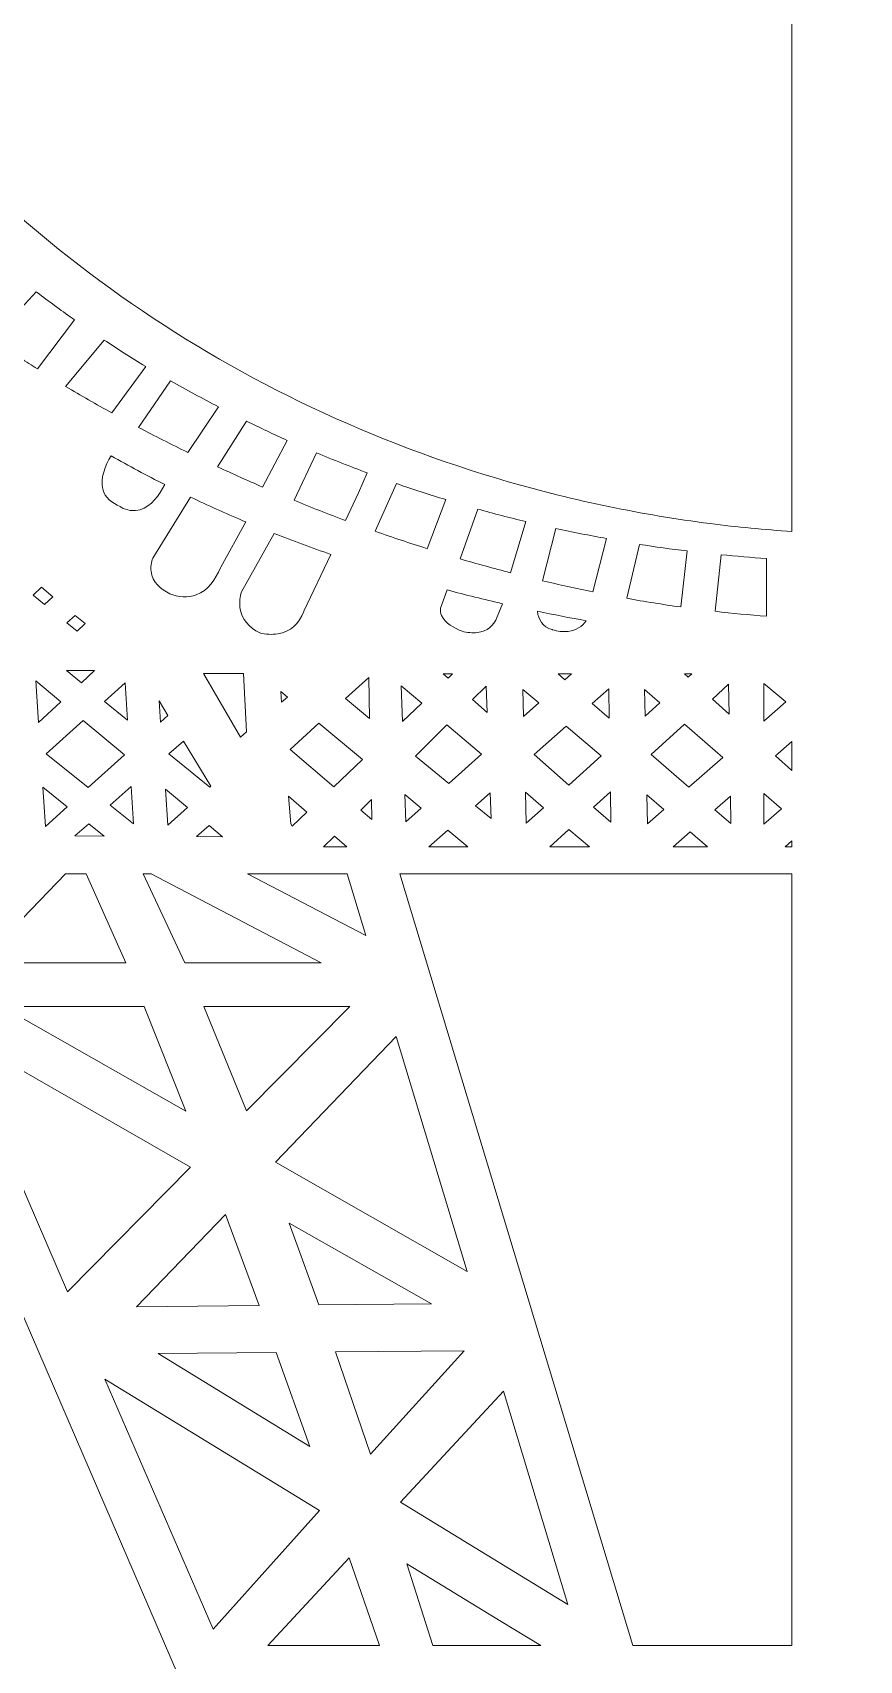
# Model space of a CAD drawing. Header units: millimetres. Extents: x -970 to 970, y -600 to 600.
# Drawn here: x 486.2 to 592.9, y 137.6 to 347.5 of the extents above; entities that cross this region are included whole.
import ezdxf

# ---------------------------------------------------------------- set-up
doc = ezdxf.new("R2010")
doc.units = ezdxf.units.MM
doc.header["$MEASUREMENT"] = 0
doc.layers.add('Camada 1', color=7, linetype='Continuous')

msp = doc.modelspace()

# ---------------------------------------------------------------- linework, layer by layer
at = {"layer": 'Camada 1', "color": 230, "lineweight": 20}
for points, knots in [([(530.7073, 71.037), (530.7073, 71.037), (520.2792, 100.3923), (520.2792, 100.3923), (520.2792, 100.3923), (520.2792, 100.3923), (460.3573, 239.013), (460.3573, 239.013), (460.3573, 239.013), (460.3573, 239.013), (456.8532, 239.013), (456.8532, 239.013), (456.8532, 239.013), (456.8532, 239.013), (367.2833, 376.2495), (367.2833, 376.2495), (367.2833, 376.2495), (367.2833, 376.2495), (367.2833, 393.9852), (367.2833, 393.9852), (367.2833, 393.9852), (367.2833, 393.9852), (370.4614, 393.9852), (370.4614, 393.9852), (370.4614, 393.9852), (370.4614, 393.9852), (370.4614, 402.267), (370.4614, 402.267), (370.4614, 402.267), (370.4614, 402.267), (367.2833, 402.267), (367.2833, 402.267), (367.2833, 402.267), (367.2833, 402.267), (367.2833, 409.1261), (367.2833, 409.1261), (367.2833, 409.1261), (367.2833, 409.1261), (387.4614, 409.1261), (387.4614, 409.1261), (387.4614, 409.1261), (387.4614, 409.1261), (387.4614, 405.9511), (387.4614, 405.9511), (387.4614, 405.9511), (387.4614, 405.9511), (427.4614, 405.9511), (427.4614, 405.9511), (427.4614, 405.9511), (427.4614, 405.9511), (427.4614, 409.1261), (427.4614, 409.1261), (427.4614, 409.1261), (427.4614, 409.1261), (759.6014, 409.1261), (759.6014, 409.1261), (759.6014, 409.1261), (759.6014, 409.1261), (759.6014, 405.9511), (759.6014, 405.9511), (759.6014, 405.9511), (759.6014, 405.9511), (799.6014, 405.9511), (799.6014, 405.9511), (799.6014, 405.9511), (799.6014, 405.9511), (799.6014, 409.1261), (799.6014, 409.1261), (799.6014, 409.1261), (799.6014, 409.1261), (819.7764, 409.1261), (819.7764, 409.1261), (819.7764, 409.1261), (819.7764, 409.1261), (819.7764, 402.267), (819.7764, 402.267), (819.7764, 402.267), (819.7764, 402.267), (816.6014, 402.267), (816.6014, 402.267), (816.6014, 402.267), (816.6014, 402.267), (816.6014, 393.9852), (816.6014, 393.9852), (816.6014, 393.9852), (816.6014, 393.9852), (819.7764, 393.9852), (819.7764, 393.9852), (819.7764, 393.9852), (819.7764, 393.9852), (819.7764, 376.2495), (819.7764, 376.2495), (819.7764, 376.2495), (819.7764, 376.2495), (730.2065, 239.013), (730.2065, 239.013), (730.2065, 239.013), (730.2065, 239.013), (726.7024, 239.013), (726.7024, 239.013), (726.7024, 239.013), (726.7024, 239.013), (666.7805, 100.3923), (666.7805, 100.3923), (666.7805, 100.3923), (666.7805, 100.3923), (656.5977, 71.037), (656.5977, 71.037), (656.5977, 71.037), (656.5977, 36.1583), (628.0182, 7.8836), (593.6525, 7.8836), (593.6525, 7.8836), (559.2868, 7.8836), (532.1681, 34.5194), (530.5719, 67.9769), (530.5719, 67.9769), (530.5235, 68.9909), (530.7073, 70.0111), (530.7073, 71.037)], [0, 0, 0, 0, 0.03225806, 0.03225806, 0.03225806, 0.03225806, 0.06451613, 0.06451613, 0.06451613, 0.06451613, 0.09677419, 0.09677419, 0.09677419, 0.09677419, 0.12903226, 0.12903226, 0.12903226, 0.12903226, 0.16129032, 0.16129032, 0.16129032, 0.16129032, 0.19354839, 0.19354839, 0.19354839, 0.19354839, 0.22580645, 0.22580645, 0.22580645, 0.22580645, 0.25806452, 0.25806452, 0.25806452, 0.25806452, 0.29032258, 0.29032258, 0.29032258, 0.29032258, 0.32258065, 0.32258065, 0.32258065, 0.32258065, 0.35483871, 0.35483871, 0.35483871, 0.35483871, 0.38709677, 0.38709677, 0.38709677, 0.38709677, 0.41935484, 0.41935484, 0.41935484, 0.41935484, 0.4516129, 0.4516129, 0.4516129, 0.4516129, 0.48387097, 0.48387097, 0.48387097, 0.48387097, 0.51612903, 0.51612903, 0.51612903, 0.51612903, 0.5483871, 0.5483871, 0.5483871, 0.5483871, 0.58064516, 0.58064516, 0.58064516, 0.58064516, 0.61290323, 0.61290323, 0.61290323, 0.61290323, 0.64516129, 0.64516129, 0.64516129, 0.64516129, 0.67741935, 0.67741935, 0.67741935, 0.67741935, 0.70967742, 0.70967742, 0.70967742, 0.70967742, 0.74193548, 0.74193548, 0.74193548, 0.74193548, 0.77419355, 0.77419355, 0.77419355, 0.77419355, 0.80645161, 0.80645161, 0.80645161, 0.80645161, 0.83870968, 0.83870968, 0.83870968, 0.83870968, 0.87096774, 0.87096774, 0.87096774, 0.87096774, 0.90322581, 0.90322581, 0.90322581, 0.90322581, 0.93548387, 0.93548387, 0.93548387, 0.93548387, 1, 1, 1, 1]), ([(460.1873, 349.9635), (482.2374, 320.5644), (512.5161, 299.6994), (547.5824, 289.5688), (547.5824, 289.5688), (556.0965, 287.1091), (564.8223, 285.2925), (573.6086, 284.169), (573.6086, 284.169), (577.0958, 283.7232), (580.6276, 283.3761), (584.1597, 283.1675), (584.1597, 283.1675), (584.1597, 283.1675), (584.1597, 376.2494), (584.1597, 376.2494), (584.1597, 376.2494), (584.1597, 376.2494), (443.5138, 376.2495), (443.5138, 376.2495), (443.5138, 376.2495), (443.5138, 376.2495), (444.8182, 374.1628), (444.8182, 374.1628), (444.8182, 374.1628), (444.8182, 374.1628), (455.3322, 356.0514), (455.3322, 356.0514), (455.3322, 356.0514), (455.3322, 356.0514), (460.1873, 349.9635), (460.1873, 349.9635)], [0, 0, 0, 0, 0.11111111, 0.11111111, 0.11111111, 0.11111111, 0.22222222, 0.22222222, 0.22222222, 0.22222222, 0.33333333, 0.33333333, 0.33333333, 0.33333333, 0.44444444, 0.44444444, 0.44444444, 0.44444444, 0.55555556, 0.55555556, 0.55555556, 0.55555556, 0.66666667, 0.66666667, 0.66666667, 0.66666667, 0.77777778, 0.77777778, 0.77777778, 0.77777778, 1, 1, 1, 1]), ([(486.8501, 304.0989), (486.8501, 304.0989), (491.6344, 310.4319), (491.6344, 310.4319), (491.6344, 310.4319), (490.1049, 311.5092), (488.5966, 312.6161), (487.1009, 313.7413), (487.1009, 313.7413), (487.1009, 313.7413), (486.7067, 314.0318), (486.7067, 314.0318), (486.7067, 314.0318), (486.7067, 314.0318), (482.4147, 309.3905), (482.4147, 309.3905), (482.4147, 309.3905), (482.4147, 309.3905), (484.6622, 305.5224), (484.6622, 305.5224), (484.6622, 305.5224), (485.3822, 305.0363), (486.1155, 304.5643), (486.8501, 304.0989)], [0, 0, 0, 0, 0.14285714, 0.14285714, 0.14285714, 0.14285714, 0.28571429, 0.28571429, 0.28571429, 0.28571429, 0.42857143, 0.42857143, 0.42857143, 0.42857143, 0.57142857, 0.57142857, 0.57142857, 0.57142857, 0.71428571, 0.71428571, 0.71428571, 0.71428571, 1, 1, 1, 1]), ([(496.4391, 298.4385), (496.4391, 298.4385), (500.8155, 304.4379), (500.8155, 304.4379), (500.8155, 304.4379), (499.886, 304.9988), (498.9606, 305.5673), (498.0427, 306.1475), (498.0427, 306.1475), (497.1719, 306.6978), (496.31, 307.2625), (495.4507, 307.8311), (495.4507, 307.8311), (495.4507, 307.8311), (490.4936, 301.8579), (490.4936, 301.8579), (490.4936, 301.8579), (492.4546, 300.6821), (494.4389, 299.5446), (496.4391, 298.4385)], [0, 0, 0, 0, 0.16666667, 0.16666667, 0.16666667, 0.16666667, 0.33333333, 0.33333333, 0.33333333, 0.33333333, 0.5, 0.5, 0.5, 0.5, 0.66666667, 0.66666667, 0.66666667, 0.66666667, 1, 1, 1, 1]), ([(499.8874, 296.5749), (501.9902, 295.4621), (504.1103, 294.383), (506.2453, 293.3352), (506.2453, 293.3352), (506.2453, 293.3352), (510.2014, 299.2179), (510.2014, 299.2179), (510.2014, 299.2179), (508.1198, 300.2938), (506.0529, 301.4033), (504.0185, 302.5674), (504.0185, 302.5674), (504.0185, 302.5674), (499.8874, 296.5749), (499.8874, 296.5749)], [0, 0, 0, 0, 0.2, 0.2, 0.2, 0.2, 0.4, 0.4, 0.4, 0.4, 0.6, 0.6, 0.6, 0.6, 1, 1, 1, 1]), ([(510.0997, 291.4846), (512.0167, 290.5898), (513.9446, 289.7213), (515.8742, 288.8834), (515.8742, 288.8834), (515.8742, 288.8834), (519.0735, 294.8946), (519.0735, 294.8946), (519.0735, 294.8946), (517.3121, 295.6872), (515.5685, 296.5175), (513.8335, 297.3672), (513.8335, 297.3672), (513.8335, 297.3672), (510.0997, 291.4846), (510.0997, 291.4846)], [0, 0, 0, 0, 0.2, 0.2, 0.2, 0.2, 0.4, 0.4, 0.4, 0.4, 0.6, 0.6, 0.6, 0.6, 1, 1, 1, 1]), ([(500.0876, 285.9498), (501.5282, 286.3647), (502.5782, 287.8323), (503.2831, 289.1967), (503.2831, 289.1967), (500.946, 290.3733), (498.6367, 291.6072), (496.3631, 292.9043), (496.3631, 292.9043), (495.5954, 291.6955), (494.9367, 289.9191), (495.2722, 288.6065), (495.2722, 288.6065), (495.5591, 287.4842), (496.5022, 286.8065), (497.5042, 286.3592), (497.5042, 286.3592), (497.5564, 286.3358), (497.6009, 286.3109), (497.6452, 286.2799), (497.6452, 286.2799), (498.3175, 285.8448), (499.3317, 285.7321), (500.0876, 285.9498)], [0, 0, 0, 0, 0.14285714, 0.14285714, 0.14285714, 0.14285714, 0.28571429, 0.28571429, 0.28571429, 0.28571429, 0.42857143, 0.42857143, 0.42857143, 0.42857143, 0.57142857, 0.57142857, 0.57142857, 0.57142857, 0.71428571, 0.71428571, 0.71428571, 0.71428571, 1, 1, 1, 1]), ([(519.9475, 287.1731), (522.1509, 286.2659), (524.3689, 285.3946), (526.6007, 284.5601), (526.6007, 284.5601), (526.6007, 284.5601), (528.2733, 288.1327), (528.2733, 288.1327), (528.2733, 288.1327), (528.2733, 288.1327), (529.4035, 290.7015), (529.4035, 290.7015), (529.4035, 290.7015), (527.2068, 291.5195), (525.0211, 292.3714), (522.8583, 293.2772), (522.8583, 293.2772), (522.8583, 293.2772), (519.9475, 287.1731), (519.9475, 287.1731)], [0, 0, 0, 0, 0.16666667, 0.16666667, 0.16666667, 0.16666667, 0.33333333, 0.33333333, 0.33333333, 0.33333333, 0.5, 0.5, 0.5, 0.5, 0.66666667, 0.66666667, 0.66666667, 0.66666667, 1, 1, 1, 1]), ([(507.3433, 274.9722), (508.8784, 275.5452), (509.8395, 277.0162), (510.4552, 278.4737), (510.4552, 278.4737), (510.4552, 278.4737), (510.4958, 278.5573), (510.4958, 278.5573), (510.4958, 278.5573), (510.4958, 278.5573), (513.7227, 284.3918), (513.7227, 284.3918), (513.7227, 284.3918), (513.7227, 284.3918), (513.364, 284.5415), (513.364, 284.5415), (513.364, 284.5415), (511.0869, 285.5049), (508.8315, 286.5184), (506.5988, 287.5824), (506.5988, 287.5824), (506.5988, 287.5824), (501.7279, 279.7095), (501.7279, 279.7095), (501.7279, 279.7095), (501.5153, 279.2276), (501.4409, 278.5217), (501.502, 278.0149), (501.502, 278.0149), (501.6714, 276.6064), (502.7558, 275.704), (503.9505, 275.1212), (503.9505, 275.1212), (504.9307, 274.6548), (506.3352, 274.5959), (507.3433, 274.9722)], [0, 0, 0, 0, 0.1, 0.1, 0.1, 0.1, 0.2, 0.2, 0.2, 0.2, 0.3, 0.3, 0.3, 0.3, 0.4, 0.4, 0.4, 0.4, 0.5, 0.5, 0.5, 0.5, 0.6, 0.6, 0.6, 0.6, 0.7, 0.7, 0.7, 0.7, 0.8, 0.8, 0.8, 0.8, 1, 1, 1, 1]), ([(537.1315, 280.9321), (537.1315, 280.9321), (539.52, 287.2622), (539.52, 287.2622), (539.52, 287.2622), (537.3925, 287.9136), (535.2738, 288.5958), (533.1712, 289.324), (533.1712, 289.324), (533.1712, 289.324), (530.4359, 283.175), (530.4359, 283.175), (530.4359, 283.175), (532.6564, 282.3932), (534.8886, 281.6454), (537.1315, 280.9321)], [0, 0, 0, 0, 0.2, 0.2, 0.2, 0.2, 0.4, 0.4, 0.4, 0.4, 0.6, 0.6, 0.6, 0.6, 1, 1, 1, 1]), ([(541.3796, 279.6249), (543.5328, 278.9932), (545.6965, 278.3975), (547.8685, 277.8351), (547.8685, 277.8351), (547.8685, 277.8351), (549.8323, 284.4309), (549.8323, 284.4309), (549.8323, 284.4309), (547.7628, 284.9286), (545.7002, 285.4571), (543.6498, 286.0303), (543.6498, 286.0303), (543.6498, 286.0303), (541.3796, 279.6249), (541.3796, 279.6249)], [0, 0, 0, 0, 0.2, 0.2, 0.2, 0.2, 0.4, 0.4, 0.4, 0.4, 0.6, 0.6, 0.6, 0.6, 1, 1, 1, 1]), ([(558.4946, 275.3728), (558.4946, 275.3728), (560.2645, 282.2364), (560.2645, 282.2364), (560.2645, 282.2364), (558.0733, 282.635), (555.8897, 283.0755), (553.7139, 283.5528), (553.7139, 283.5528), (553.7139, 283.5528), (551.9842, 276.8054), (551.9842, 276.8054), (551.9842, 276.8054), (554.1459, 276.2905), (556.3171, 275.8155), (558.4946, 275.3728)], [0, 0, 0, 0, 0.2, 0.2, 0.2, 0.2, 0.4, 0.4, 0.4, 0.4, 0.6, 0.6, 0.6, 0.6, 1, 1, 1, 1]), ([(512.9738, 273.373), (513.16, 271.8107), (514.1889, 270.7714), (515.5268, 270.0809), (515.5268, 270.0809), (516.2606, 269.8843), (517.112, 269.8369), (517.8528, 269.9548), (517.8528, 269.9548), (519.5257, 270.2205), (520.5899, 271.276), (521.2068, 272.8393), (521.2068, 272.8393), (521.2068, 272.8393), (521.2314, 272.8958), (521.2314, 272.8958), (521.2314, 272.8958), (521.2314, 272.8958), (524.7119, 280.1842), (524.7119, 280.1842), (524.7119, 280.1842), (522.2577, 281.0393), (519.8157, 281.9353), (517.3974, 282.8888), (517.3974, 282.8888), (517.3974, 282.8888), (513.1824, 275.3551), (513.1824, 275.3551), (513.1824, 275.3551), (512.9677, 274.7709), (512.9022, 273.9733), (512.9738, 273.373)], [0, 0, 0, 0, 0.11111111, 0.11111111, 0.11111111, 0.11111111, 0.22222222, 0.22222222, 0.22222222, 0.22222222, 0.33333333, 0.33333333, 0.33333333, 0.33333333, 0.44444444, 0.44444444, 0.44444444, 0.44444444, 0.55555556, 0.55555556, 0.55555556, 0.55555556, 0.66666667, 0.66666667, 0.66666667, 0.66666667, 0.77777778, 0.77777778, 0.77777778, 0.77777778, 1, 1, 1, 1]), ([(569.8208, 273.4209), (569.8208, 273.4209), (570.6463, 280.6364), (570.6463, 280.6364), (570.6463, 280.6364), (568.5967, 280.8884), (566.5507, 281.1721), (564.5099, 281.4897), (564.5099, 281.4897), (564.5099, 281.4897), (562.877, 274.5349), (562.877, 274.5349), (562.877, 274.5349), (565.1846, 274.121), (567.4996, 273.7487), (569.8208, 273.4209)], [0, 0, 0, 0, 0.2, 0.2, 0.2, 0.2, 0.4, 0.4, 0.4, 0.4, 0.6, 0.6, 0.6, 0.6, 1, 1, 1, 1]), ([(580.9091, 272.2191), (580.9091, 272.2191), (580.9091, 279.6631), (580.9091, 279.6631), (580.9091, 279.6631), (578.9557, 279.8023), (577.0043, 279.9662), (575.0558, 280.1614), (575.0558, 280.1614), (575.0558, 280.1614), (574.2702, 272.86), (574.2702, 272.86), (574.2702, 272.86), (576.4788, 272.6036), (578.6924, 272.3903), (580.9091, 272.2191)], [0, 0, 0, 0, 0.2, 0.2, 0.2, 0.2, 0.4, 0.4, 0.4, 0.4, 0.6, 0.6, 0.6, 0.6, 1, 1, 1, 1]), ([(487.7608, 273.75), (487.7608, 273.75), (488.8424, 274.7366), (488.8424, 274.7366), (488.8424, 274.7366), (488.8424, 274.7366), (487.37, 275.9611), (487.37, 275.9611), (487.37, 275.9611), (487.37, 275.9611), (486.2958, 274.9507), (486.2958, 274.9507), (486.2958, 274.9507), (486.2958, 274.9507), (487.7608, 273.75), (487.7608, 273.75)], [0, 0, 0, 0, 0.2, 0.2, 0.2, 0.2, 0.4, 0.4, 0.4, 0.4, 0.6, 0.6, 0.6, 0.6, 1, 1, 1, 1]), ([(538.9692, 272.3282), (539.4083, 271.3407), (540.6805, 270.6691), (541.6252, 270.2885), (541.6252, 270.2885), (542.2179, 270.1129), (542.9976, 270.0568), (543.5988, 270.1273), (543.5988, 270.1273), (544.8573, 270.2753), (545.7007, 270.9361), (546.1582, 272.1378), (546.1582, 272.1378), (546.1582, 272.1378), (546.8595, 273.8397), (546.8595, 273.8397), (546.8595, 273.8397), (544.4686, 274.3886), (542.0887, 274.9821), (539.7175, 275.6106), (539.7175, 275.6106), (539.7175, 275.6106), (538.8565, 273.263), (538.8565, 273.263), (538.8565, 273.263), (538.7699, 272.9834), (538.8563, 272.5821), (538.9692, 272.3282)], [0, 0, 0, 0, 0.125, 0.125, 0.125, 0.125, 0.25, 0.25, 0.25, 0.25, 0.375, 0.375, 0.375, 0.375, 0.5, 0.5, 0.5, 0.5, 0.625, 0.625, 0.625, 0.625, 0.75, 0.75, 0.75, 0.75, 1, 1, 1, 1]), ([(555.3066, 270.27), (556.341, 270.3894), (557.098, 270.8896), (557.6459, 271.6514), (557.6459, 271.6514), (555.5376, 272.0262), (553.4343, 272.4291), (551.3374, 272.8641), (551.3374, 272.8641), (551.4812, 271.7825), (552.0381, 270.8426), (553.2238, 270.5154), (553.2238, 270.5154), (553.2238, 270.5154), (553.2867, 270.4953), (553.2867, 270.4953), (553.2867, 270.4953), (553.8898, 270.2781), (554.6766, 270.1973), (555.3066, 270.27)], [0, 0, 0, 0, 0.16666667, 0.16666667, 0.16666667, 0.16666667, 0.33333333, 0.33333333, 0.33333333, 0.33333333, 0.5, 0.5, 0.5, 0.5, 0.66666667, 0.66666667, 0.66666667, 0.66666667, 1, 1, 1, 1]), ([(491.9682, 270.2915), (491.9682, 270.2915), (493.0218, 271.2708), (493.0218, 271.2708), (493.0218, 271.2708), (493.0218, 271.2708), (491.7415, 272.3326), (491.7415, 272.3326), (491.7415, 272.3326), (491.7415, 272.3326), (490.6497, 271.3752), (490.6497, 271.3752), (490.6497, 271.3752), (490.6497, 271.3752), (491.9682, 270.2915), (491.9682, 270.2915)], [0, 0, 0, 0, 0.2, 0.2, 0.2, 0.2, 0.4, 0.4, 0.4, 0.4, 0.6, 0.6, 0.6, 0.6, 1, 1, 1, 1]), ([(492.5206, 263.6525), (492.5206, 263.6525), (494.2115, 265.2249), (494.2115, 265.2249), (494.2115, 265.2249), (494.2115, 265.2249), (490.5828, 265.2272), (490.5828, 265.2272), (490.5828, 265.2272), (490.5828, 265.2272), (492.5206, 263.6525), (492.5206, 263.6525)], [0, 0, 0, 0, 0.25, 0.25, 0.25, 0.25, 0.5, 0.5, 0.5, 0.5, 1, 1, 1, 1]), ([(513.8189, 257.3121), (513.8189, 257.3121), (513.4181, 264.8487), (513.4181, 264.8487), (513.4181, 264.8487), (513.4181, 264.8487), (508.2676, 264.852), (508.2676, 264.852), (508.2676, 264.852), (508.2676, 264.852), (513.0302, 256.6473), (513.0302, 256.6473), (513.0302, 256.6473), (513.0302, 256.6473), (513.8189, 257.3121), (513.8189, 257.3121)], [0, 0, 0, 0, 0.2, 0.2, 0.2, 0.2, 0.4, 0.4, 0.4, 0.4, 0.6, 0.6, 0.6, 0.6, 1, 1, 1, 1]), ([(539.8202, 264.2606), (539.8202, 264.2606), (540.4071, 264.8172), (540.4071, 264.8172), (540.4071, 264.8172), (540.4071, 264.8172), (539.1896, 264.8193), (539.1896, 264.8193), (539.1896, 264.8193), (539.1896, 264.8193), (539.8202, 264.2606), (539.8202, 264.2606)], [0, 0, 0, 0, 0.25, 0.25, 0.25, 0.25, 0.5, 0.5, 0.5, 0.5, 1, 1, 1, 1]), ([(554.8776, 264.0438), (554.8776, 264.0438), (555.7241, 264.7999), (555.7241, 264.7999), (555.7241, 264.7999), (555.7241, 264.7999), (554.002, 264.8013), (554.002, 264.8013), (554.002, 264.8013), (554.002, 264.8013), (554.8776, 264.0438), (554.8776, 264.0438)], [0, 0, 0, 0, 0.25, 0.25, 0.25, 0.25, 0.5, 0.5, 0.5, 0.5, 1, 1, 1, 1]), ([(570.783, 264.3591), (570.783, 264.3591), (571.2558, 264.7853), (571.2558, 264.7853), (571.2558, 264.7853), (571.2558, 264.7853), (570.3075, 264.786), (570.3075, 264.786), (570.3075, 264.786), (570.3075, 264.786), (570.783, 264.3591), (570.783, 264.3591)], [0, 0, 0, 0, 0.25, 0.25, 0.25, 0.25, 0.5, 0.5, 0.5, 0.5, 1, 1, 1, 1]), ([(486.9856, 258.5111), (486.9856, 258.5111), (489.8672, 261.1874), (489.8672, 261.1874), (489.8672, 261.1874), (489.8672, 261.1874), (486.6267, 263.8849), (486.6267, 263.8849), (486.6267, 263.8849), (486.6267, 263.8849), (486.9856, 258.5111), (486.9856, 258.5111)], [0, 0, 0, 0, 0.25, 0.25, 0.25, 0.25, 0.5, 0.5, 0.5, 0.5, 1, 1, 1, 1]), ([(498.4624, 258.8255), (498.4624, 258.8255), (498.182, 263.6477), (498.182, 263.6477), (498.182, 263.6477), (498.182, 263.6477), (495.4967, 261.2365), (495.4967, 261.2365), (495.4967, 261.2365), (495.4967, 261.2365), (498.4624, 258.8255), (498.4624, 258.8255)], [0, 0, 0, 0, 0.25, 0.25, 0.25, 0.25, 0.5, 0.5, 0.5, 0.5, 1, 1, 1, 1]), ([(518.3516, 261.1395), (518.3516, 261.1395), (519.1269, 261.7936), (519.1269, 261.7936), (519.1269, 261.7936), (519.1269, 261.7936), (518.249, 262.5216), (518.249, 262.5216), (518.249, 262.5216), (518.249, 262.5216), (518.3516, 261.1395), (518.3516, 261.1395)], [0, 0, 0, 0, 0.25, 0.25, 0.25, 0.25, 0.5, 0.5, 0.5, 0.5, 1, 1, 1, 1]), ([(529.7023, 259.0577), (529.7023, 259.0577), (529.5803, 264.3503), (529.5803, 264.3503), (529.5803, 264.3503), (529.5803, 264.3503), (526.6004, 261.6088), (526.6004, 261.6088), (526.6004, 261.6088), (526.6004, 261.6088), (529.7023, 259.0577), (529.7023, 259.0577)], [0, 0, 0, 0, 0.25, 0.25, 0.25, 0.25, 0.5, 0.5, 0.5, 0.5, 1, 1, 1, 1]), ([(533.9382, 258.6725), (533.9382, 258.6725), (536.4144, 261.0241), (536.4144, 261.0241), (536.4144, 261.0241), (536.4144, 261.0241), (533.7825, 263.277), (533.7825, 263.277), (533.7825, 263.277), (533.7825, 263.277), (533.9382, 258.6725), (533.9382, 258.6725)], [0, 0, 0, 0, 0.25, 0.25, 0.25, 0.25, 0.5, 0.5, 0.5, 0.5, 1, 1, 1, 1]), ([(544.8463, 259.8084), (544.8463, 259.8084), (544.7127, 263.2036), (544.7127, 263.2036), (544.7127, 263.2036), (544.7127, 263.2036), (542.9636, 261.4744), (542.9636, 261.4744), (542.9636, 261.4744), (542.9636, 261.4744), (544.8463, 259.8084), (544.8463, 259.8084)], [0, 0, 0, 0, 0.25, 0.25, 0.25, 0.25, 0.5, 0.5, 0.5, 0.5, 1, 1, 1, 1]), ([(549.5654, 259.2956), (549.5654, 259.2956), (551.5309, 261.0511), (551.5309, 261.0511), (551.5309, 261.0511), (551.5309, 261.0511), (549.4769, 262.8047), (549.4769, 262.8047), (549.4769, 262.8047), (549.4769, 262.8047), (549.5654, 259.2956), (549.5654, 259.2956)], [0, 0, 0, 0, 0.25, 0.25, 0.25, 0.25, 0.5, 0.5, 0.5, 0.5, 1, 1, 1, 1]), ([(560.6108, 259.0782), (560.6108, 259.0782), (560.5531, 262.8767), (560.5531, 262.8767), (560.5531, 262.8767), (560.5531, 262.8767), (558.4025, 260.988), (558.4025, 260.988), (558.4025, 260.988), (558.4025, 260.988), (560.6108, 259.0782), (560.6108, 259.0782)], [0, 0, 0, 0, 0.25, 0.25, 0.25, 0.25, 0.5, 0.5, 0.5, 0.5, 1, 1, 1, 1]), ([(565.2392, 259.3576), (565.2392, 259.3576), (567.1469, 261.0787), (567.1469, 261.0787), (567.1469, 261.0787), (567.1469, 261.0787), (565.1659, 262.802), (565.1659, 262.802), (565.1659, 262.802), (565.1659, 262.802), (565.2392, 259.3576), (565.2392, 259.3576)], [0, 0, 0, 0, 0.25, 0.25, 0.25, 0.25, 0.5, 0.5, 0.5, 0.5, 1, 1, 1, 1]), ([(576.0662, 259.6127), (576.0662, 259.6127), (576.0071, 263.4523), (576.0071, 263.4523), (576.0071, 263.4523), (576.0071, 263.4523), (573.9104, 261.5498), (573.9104, 261.5498), (573.9104, 261.5498), (573.9104, 261.5498), (576.0662, 259.6127), (576.0662, 259.6127)], [0, 0, 0, 0, 0.25, 0.25, 0.25, 0.25, 0.5, 0.5, 0.5, 0.5, 1, 1, 1, 1]), ([(580.5671, 258.6952), (580.5671, 258.6952), (583.3945, 261.1855), (583.3945, 261.1855), (583.3945, 261.1855), (583.3945, 261.1855), (580.5671, 263.5484), (580.5671, 263.5484), (580.5671, 263.5484), (580.5671, 263.5484), (580.5671, 258.6952), (580.5671, 258.6952)], [0, 0, 0, 0, 0.25, 0.25, 0.25, 0.25, 0.5, 0.5, 0.5, 0.5, 1, 1, 1, 1]), ([(502.7411, 258.5581), (502.7411, 258.5581), (503.691, 259.4149), (503.691, 259.4149), (503.691, 259.4149), (503.691, 259.4149), (502.5445, 261.3107), (502.5445, 261.3107), (502.5445, 261.3107), (502.5445, 261.3107), (502.7411, 258.5581), (502.7411, 258.5581)], [0, 0, 0, 0, 0.25, 0.25, 0.25, 0.25, 0.5, 0.5, 0.5, 0.5, 1, 1, 1, 1]), ([(493.406, 250.1352), (493.406, 250.1352), (498.075, 254.3496), (498.075, 254.3496), (498.075, 254.3496), (498.075, 254.3496), (492.759, 258.7772), (492.759, 258.7772), (492.759, 258.7772), (492.759, 258.7772), (487.9716, 254.4783), (487.9716, 254.4783), (487.9716, 254.4783), (487.9716, 254.4783), (493.406, 250.1352), (493.406, 250.1352)], [0, 0, 0, 0, 0.2, 0.2, 0.2, 0.2, 0.4, 0.4, 0.4, 0.4, 0.6, 0.6, 0.6, 0.6, 1, 1, 1, 1]), ([(519.4586, 255.0322), (519.4586, 255.0322), (525.0631, 250.2421), (525.0631, 250.2421), (525.0631, 250.2421), (525.0631, 250.2421), (528.7854, 253.778), (528.7854, 253.778), (528.7854, 253.778), (528.7854, 253.778), (523.1636, 258.4434), (523.1636, 258.4434), (523.1636, 258.4434), (523.1636, 258.4434), (519.4586, 255.0322), (519.4586, 255.0322)], [0, 0, 0, 0, 0.2, 0.2, 0.2, 0.2, 0.4, 0.4, 0.4, 0.4, 0.6, 0.6, 0.6, 0.6, 1, 1, 1, 1]), ([(539.9031, 250.6632), (539.9031, 250.6632), (544.1146, 254.4295), (544.1146, 254.4295), (544.1146, 254.4295), (544.1146, 254.4295), (539.6789, 258.227), (539.6789, 258.227), (539.6789, 258.227), (539.6789, 258.227), (535.6031, 254.2007), (535.6031, 254.2007), (535.6031, 254.2007), (535.6031, 254.2007), (539.9031, 250.6632), (539.9031, 250.6632)], [0, 0, 0, 0, 0.2, 0.2, 0.2, 0.2, 0.4, 0.4, 0.4, 0.4, 0.6, 0.6, 0.6, 0.6, 1, 1, 1, 1]), ([(566.0233, 254.3922), (566.0233, 254.3922), (570.8913, 250.1787), (570.8913, 250.1787), (570.8913, 250.1787), (570.8913, 250.1787), (575.2551, 254.0195), (575.2551, 254.0195), (575.2551, 254.0195), (575.2551, 254.0195), (570.334, 258.3046), (570.334, 258.3046), (570.334, 258.3046), (570.334, 258.3046), (566.0233, 254.3922), (566.0233, 254.3922)], [0, 0, 0, 0, 0.2, 0.2, 0.2, 0.2, 0.4, 0.4, 0.4, 0.4, 0.6, 0.6, 0.6, 0.6, 1, 1, 1, 1]), ([(509.0747, 250.2039), (509.0747, 250.2039), (509.1989, 250.3161), (509.1989, 250.3161), (509.1989, 250.3161), (509.1989, 250.3161), (505.6738, 256.1412), (505.6738, 256.1412), (505.6738, 256.1412), (505.6738, 256.1412), (503.7901, 254.4976), (503.7901, 254.4976), (503.7901, 254.4976), (503.7901, 254.4976), (509.0747, 250.2039), (509.0747, 250.2039)], [0, 0, 0, 0, 0.2, 0.2, 0.2, 0.2, 0.4, 0.4, 0.4, 0.4, 0.6, 0.6, 0.6, 0.6, 1, 1, 1, 1]), ([(555.3868, 250.4737), (555.3868, 250.4737), (559.5455, 254.2248), (559.5455, 254.2248), (559.5455, 254.2248), (559.5455, 254.2248), (555.0533, 258.0527), (555.0533, 258.0527), (555.0533, 258.0527), (555.0533, 258.0527), (550.921, 254.4262), (550.921, 254.4262), (550.921, 254.4262), (550.921, 254.4262), (555.3868, 250.4737), (555.3868, 250.4737)], [0, 0, 0, 0, 0.2, 0.2, 0.2, 0.2, 0.4, 0.4, 0.4, 0.4, 0.6, 0.6, 0.6, 0.6, 1, 1, 1, 1]), ([(584.1597, 252.3376), (584.1597, 252.3376), (584.1597, 256.0928), (584.1597, 256.0928), (584.1597, 256.0928), (584.1597, 256.0928), (582.0581, 254.2248), (582.0581, 254.2248), (582.0581, 254.2248), (582.0581, 254.2248), (584.1597, 252.3376), (584.1597, 252.3376)], [0, 0, 0, 0, 0.25, 0.25, 0.25, 0.25, 0.5, 0.5, 0.5, 0.5, 1, 1, 1, 1]), ([(487.8789, 245.1441), (487.8789, 245.1441), (490.6903, 247.6792), (490.6903, 247.6792), (490.6903, 247.6792), (490.6903, 247.6792), (487.5428, 250.1753), (487.5428, 250.1753), (487.5428, 250.1753), (487.5428, 250.1753), (487.8789, 245.1441), (487.8789, 245.1441)], [0, 0, 0, 0, 0.25, 0.25, 0.25, 0.25, 0.5, 0.5, 0.5, 0.5, 1, 1, 1, 1]), ([(499.2399, 245.4692), (499.2399, 245.4692), (498.9598, 250.278), (498.9598, 250.278), (498.9598, 250.278), (498.9598, 250.278), (496.2209, 247.8805), (496.2209, 247.8805), (496.2209, 247.8805), (496.2209, 247.8805), (499.2399, 245.4692), (499.2399, 245.4692)], [0, 0, 0, 0, 0.25, 0.25, 0.25, 0.25, 0.5, 0.5, 0.5, 0.5, 1, 1, 1, 1]), ([(503.6903, 245.3183), (503.6903, 245.3183), (506.1897, 247.586), (506.1897, 247.586), (506.1897, 247.586), (506.1897, 247.586), (503.3571, 249.9451), (503.3571, 249.9451), (503.3571, 249.9451), (503.3571, 249.9451), (503.6903, 245.3183), (503.6903, 245.3183)], [0, 0, 0, 0, 0.25, 0.25, 0.25, 0.25, 0.5, 0.5, 0.5, 0.5, 1, 1, 1, 1]), ([(519.7019, 245.1538), (519.7019, 245.1538), (521.6163, 246.97), (521.6163, 246.97), (521.6163, 246.97), (521.6163, 246.97), (519.2523, 249.0261), (519.2523, 249.0261), (519.2523, 249.0261), (519.2523, 249.0261), (519.518, 245.4714), (519.518, 245.4714), (519.518, 245.4714), (519.518, 245.4714), (519.7019, 245.1538), (519.7019, 245.1538)], [0, 0, 0, 0, 0.2, 0.2, 0.2, 0.2, 0.4, 0.4, 0.4, 0.4, 0.6, 0.6, 0.6, 0.6, 1, 1, 1, 1]), ([(529.9997, 246.0239), (529.9997, 246.0239), (529.9414, 248.6029), (529.9414, 248.6029), (529.9414, 248.6029), (529.9414, 248.6029), (528.5687, 247.2461), (528.5687, 247.2461), (528.5687, 247.2461), (528.5687, 247.2461), (529.9997, 246.0239), (529.9997, 246.0239)], [0, 0, 0, 0, 0.25, 0.25, 0.25, 0.25, 0.5, 0.5, 0.5, 0.5, 1, 1, 1, 1]), ([(534.3743, 245.7239), (534.3743, 245.7239), (536.3575, 247.4964), (536.3575, 247.4964), (536.3575, 247.4964), (536.3575, 247.4964), (534.2553, 249.2389), (534.2553, 249.2389), (534.2553, 249.2389), (534.2553, 249.2389), (534.3743, 245.7239), (534.3743, 245.7239)], [0, 0, 0, 0, 0.25, 0.25, 0.25, 0.25, 0.5, 0.5, 0.5, 0.5, 1, 1, 1, 1]), ([(545.3844, 246.1517), (545.3844, 246.1517), (545.2549, 249.4545), (545.2549, 249.4545), (545.2549, 249.4545), (545.2549, 249.4545), (543.3752, 247.8041), (543.3752, 247.8041), (543.3752, 247.8041), (543.3752, 247.8041), (545.3844, 246.1517), (545.3844, 246.1517)], [0, 0, 0, 0, 0.25, 0.25, 0.25, 0.25, 0.5, 0.5, 0.5, 0.5, 1, 1, 1, 1]), ([(549.9126, 245.5351), (549.9126, 245.5351), (552.1446, 247.5497), (552.1446, 247.5497), (552.1446, 247.5497), (552.1446, 247.5497), (549.8117, 249.5488), (549.8117, 249.5488), (549.8117, 249.5488), (549.8117, 249.5488), (549.9126, 245.5351), (549.9126, 245.5351)], [0, 0, 0, 0, 0.25, 0.25, 0.25, 0.25, 0.5, 0.5, 0.5, 0.5, 1, 1, 1, 1]), ([(560.8159, 245.666), (560.8159, 245.666), (560.7546, 249.6093), (560.7546, 249.6093), (560.7546, 249.6093), (560.7546, 249.6093), (558.5846, 247.6383), (558.5846, 247.6383), (558.5846, 247.6383), (558.5846, 247.6383), (560.8159, 245.666), (560.8159, 245.666)], [0, 0, 0, 0, 0.25, 0.25, 0.25, 0.25, 0.5, 0.5, 0.5, 0.5, 1, 1, 1, 1]), ([(565.5352, 245.4611), (565.5352, 245.4611), (567.646, 247.3202), (567.646, 247.3202), (567.646, 247.3202), (567.646, 247.3202), (565.4559, 249.1868), (565.4559, 249.1868), (565.4559, 249.1868), (565.4559, 249.1868), (565.5352, 245.4611), (565.5352, 245.4611)], [0, 0, 0, 0, 0.25, 0.25, 0.25, 0.25, 0.5, 0.5, 0.5, 0.5, 1, 1, 1, 1]), ([(576.2805, 245.5111), (576.2805, 245.5111), (576.2271, 249.0424), (576.2271, 249.0424), (576.2271, 249.0424), (576.2271, 249.0424), (574.2417, 247.2775), (574.2417, 247.2775), (574.2417, 247.2775), (574.2417, 247.2775), (576.2805, 245.5111), (576.2805, 245.5111)], [0, 0, 0, 0, 0.25, 0.25, 0.25, 0.25, 0.5, 0.5, 0.5, 0.5, 1, 1, 1, 1]), ([(580.5671, 245.4247), (580.5671, 245.4247), (582.8361, 247.4162), (582.8361, 247.4162), (582.8361, 247.4162), (582.8361, 247.4162), (580.5671, 249.3943), (580.5671, 249.3943), (580.5671, 249.3943), (580.5671, 249.3943), (580.5671, 245.4247), (580.5671, 245.4247)], [0, 0, 0, 0, 0.25, 0.25, 0.25, 0.25, 0.5, 0.5, 0.5, 0.5, 1, 1, 1, 1]), ([(491.6939, 243.9189), (491.6939, 243.9189), (495.4583, 243.8983), (495.4583, 243.8983), (495.4583, 243.8983), (495.4583, 243.8983), (493.4699, 245.4759), (493.4699, 245.4759), (493.4699, 245.4759), (493.4699, 245.4759), (491.6939, 243.9189), (491.6939, 243.9189)], [0, 0, 0, 0, 0.25, 0.25, 0.25, 0.25, 0.5, 0.5, 0.5, 0.5, 1, 1, 1, 1]), ([(507.3884, 243.8313), (507.3884, 243.8313), (510.7186, 243.8129), (510.7186, 243.8129), (510.7186, 243.8129), (510.7186, 243.8129), (509.0145, 245.2326), (509.0145, 245.2326), (509.0145, 245.2326), (509.0145, 245.2326), (507.3884, 243.8313), (507.3884, 243.8313)], [0, 0, 0, 0, 0.25, 0.25, 0.25, 0.25, 0.5, 0.5, 0.5, 0.5, 1, 1, 1, 1]), ([(523.766, 242.5041), (523.766, 242.5041), (526.7562, 242.5041), (526.7562, 242.5041), (526.7562, 242.5041), (526.7562, 242.5041), (525.1659, 243.8873), (525.1659, 243.8873), (525.1659, 243.8873), (525.1659, 243.8873), (523.766, 242.5041), (523.766, 242.5041)], [0, 0, 0, 0, 0.25, 0.25, 0.25, 0.25, 0.5, 0.5, 0.5, 0.5, 1, 1, 1, 1]), ([(537.3308, 242.5041), (537.3308, 242.5041), (542.3745, 242.5041), (542.3745, 242.5041), (542.3745, 242.5041), (542.3745, 242.5041), (539.7815, 244.6537), (539.7815, 244.6537), (539.7815, 244.6537), (539.7815, 244.6537), (537.3308, 242.5041), (537.3308, 242.5041)], [0, 0, 0, 0, 0.25, 0.25, 0.25, 0.25, 0.5, 0.5, 0.5, 0.5, 1, 1, 1, 1]), ([(552.9241, 242.5041), (552.9241, 242.5041), (558.0407, 242.5041), (558.0407, 242.5041), (558.0407, 242.5041), (558.0407, 242.5041), (555.4088, 244.7593), (555.4088, 244.7593), (555.4088, 244.7593), (555.4088, 244.7593), (552.9241, 242.5041), (552.9241, 242.5041)], [0, 0, 0, 0, 0.25, 0.25, 0.25, 0.25, 0.5, 0.5, 0.5, 0.5, 1, 1, 1, 1]), ([(568.8707, 242.5041), (568.8707, 242.5041), (573.2965, 242.5041), (573.2965, 242.5041), (573.2965, 242.5041), (573.2965, 242.5041), (571.0367, 244.4284), (571.0367, 244.4284), (571.0367, 244.4284), (571.0367, 244.4284), (568.8707, 242.5041), (568.8707, 242.5041)], [0, 0, 0, 0, 0.25, 0.25, 0.25, 0.25, 0.5, 0.5, 0.5, 0.5, 1, 1, 1, 1]), ([(584.1597, 242.5041), (584.1597, 242.5041), (584.1597, 243.2976), (584.1597, 243.2976), (584.1597, 243.2976), (584.1597, 243.2976), (583.2952, 242.5041), (583.2952, 242.5041), (583.2952, 242.5041), (583.2952, 242.5041), (584.1597, 242.5041), (584.1597, 242.5041)], [0, 0, 0, 0, 0.25, 0.25, 0.25, 0.25, 0.5, 0.5, 0.5, 0.5, 1, 1, 1, 1]), ([(479.371, 227.5486), (479.371, 227.5486), (498.2758, 227.5486), (498.2758, 227.5486), (498.2758, 227.5486), (498.2758, 227.5486), (493.1583, 239.013), (493.1583, 239.013), (493.1583, 239.013), (493.1583, 239.013), (490.4829, 239.013), (490.4829, 239.013), (490.4829, 239.013), (490.4829, 239.013), (479.371, 227.5486), (479.371, 227.5486)], [0, 0, 0, 0, 0.2, 0.2, 0.2, 0.2, 0.4, 0.4, 0.4, 0.4, 0.6, 0.6, 0.6, 0.6, 1, 1, 1, 1]), ([(505.8627, 227.5486), (505.8627, 227.5486), (523.4608, 227.5486), (523.4608, 227.5486), (523.4608, 227.5486), (523.4608, 227.5486), (501.5233, 239.013), (501.5233, 239.013), (501.5233, 239.013), (501.5233, 239.013), (500.4776, 239.013), (500.4776, 239.013), (500.4776, 239.013), (500.4776, 239.013), (505.8627, 227.5486), (505.8627, 227.5486)], [0, 0, 0, 0, 0.2, 0.2, 0.2, 0.2, 0.4, 0.4, 0.4, 0.4, 0.6, 0.6, 0.6, 0.6, 1, 1, 1, 1]), ([(529.2146, 231.0647), (529.2146, 231.0647), (526.8121, 239.013), (526.8121, 239.013), (526.8121, 239.013), (526.8121, 239.013), (513.9473, 239.013), (513.9473, 239.013), (513.9473, 239.013), (513.9473, 239.013), (529.2146, 231.0647), (529.2146, 231.0647)], [0, 0, 0, 0, 0.25, 0.25, 0.25, 0.25, 0.5, 0.5, 0.5, 0.5, 1, 1, 1, 1]), ([(563.6615, 139.5664), (563.6615, 139.5664), (584.1597, 139.5664), (584.1597, 139.5664), (584.1597, 139.5664), (584.1597, 139.5664), (584.1597, 239.013), (584.1597, 239.013), (584.1597, 239.013), (584.1597, 239.013), (533.6025, 239.013), (533.6025, 239.013), (533.6025, 239.013), (533.6025, 239.013), (563.6615, 139.5664), (563.6615, 139.5664)], [0, 0, 0, 0, 0.2, 0.2, 0.2, 0.2, 0.4, 0.4, 0.4, 0.4, 0.6, 0.6, 0.6, 0.6, 1, 1, 1, 1]), ([(506.0163, 208.422), (506.0163, 208.422), (500.6157, 221.9445), (500.6157, 221.9445), (500.6157, 221.9445), (500.6157, 221.9445), (482.2502, 221.9445), (482.2502, 221.9445), (482.2502, 221.9445), (482.2502, 221.9445), (506.0163, 208.422), (506.0163, 208.422)], [0, 0, 0, 0, 0.25, 0.25, 0.25, 0.25, 0.5, 0.5, 0.5, 0.5, 1, 1, 1, 1]), ([(513.8048, 208.48), (513.8048, 208.48), (527.1669, 221.9445), (527.1669, 221.9445), (527.1669, 221.9445), (527.1669, 221.9445), (508.3001, 221.9445), (508.3001, 221.9445), (508.3001, 221.9445), (508.3001, 221.9445), (513.8048, 208.48), (513.8048, 208.48)], [0, 0, 0, 0, 0.25, 0.25, 0.25, 0.25, 0.5, 0.5, 0.5, 0.5, 1, 1, 1, 1]), ([(490.7145, 185.1375), (490.7145, 185.1375), (506.6057, 201.2259), (506.6057, 201.2259), (506.6057, 201.2259), (506.6057, 201.2259), (476.2735, 218.5614), (476.2735, 218.5614), (476.2735, 218.5614), (476.2735, 218.5614), (490.7145, 185.1375), (490.7145, 185.1375)], [0, 0, 0, 0, 0.25, 0.25, 0.25, 0.25, 0.5, 0.5, 0.5, 0.5, 1, 1, 1, 1]), ([(517.5672, 201.8453), (517.5672, 201.8453), (542.3003, 187.7722), (542.3003, 187.7722), (542.3003, 187.7722), (542.3003, 187.7722), (533.1411, 218.0742), (533.1411, 218.0742), (533.1411, 218.0742), (533.1411, 218.0742), (517.5672, 201.8453), (517.5672, 201.8453)], [0, 0, 0, 0, 0.25, 0.25, 0.25, 0.25, 0.5, 0.5, 0.5, 0.5, 1, 1, 1, 1]), ([(499.6416, 183.2256), (499.6416, 183.2256), (515.4438, 183.3818), (515.4438, 183.3818), (515.4438, 183.3818), (515.4438, 183.3818), (511.0923, 195.1241), (511.0923, 195.1241), (511.0923, 195.1241), (511.0923, 195.1241), (499.6416, 183.2256), (499.6416, 183.2256)], [0, 0, 0, 0, 0.25, 0.25, 0.25, 0.25, 0.5, 0.5, 0.5, 0.5, 1, 1, 1, 1]), ([(523.1475, 183.4589), (523.1475, 183.4589), (537.6816, 183.6009), (537.6816, 183.6009), (537.6816, 183.6009), (537.6816, 183.6009), (519.318, 194.0131), (519.318, 194.0131), (519.318, 194.0131), (519.318, 194.0131), (523.1475, 183.4589), (523.1475, 183.4589)], [0, 0, 0, 0, 0.25, 0.25, 0.25, 0.25, 0.5, 0.5, 0.5, 0.5, 1, 1, 1, 1]), ([(521.9959, 165.2205), (521.9959, 165.2205), (517.6448, 177.3412), (517.6448, 177.3412), (517.6448, 177.3412), (517.6448, 177.3412), (502.4108, 177.214), (502.4108, 177.214), (502.4108, 177.214), (502.4108, 177.214), (521.9959, 165.2205), (521.9959, 165.2205)], [0, 0, 0, 0, 0.25, 0.25, 0.25, 0.25, 0.5, 0.5, 0.5, 0.5, 1, 1, 1, 1]), ([(529.8066, 164.2319), (529.8066, 164.2319), (541.8868, 177.5454), (541.8868, 177.5454), (541.8868, 177.5454), (541.8868, 177.5454), (525.2848, 177.4057), (525.2848, 177.4057), (525.2848, 177.4057), (525.2848, 177.4057), (529.8066, 164.2319), (529.8066, 164.2319)], [0, 0, 0, 0, 0.25, 0.25, 0.25, 0.25, 0.5, 0.5, 0.5, 0.5, 1, 1, 1, 1]), ([(509.5017, 141.6543), (509.5017, 141.6543), (523.2154, 156.9734), (523.2154, 156.9734), (523.2154, 156.9734), (523.2154, 156.9734), (495.5672, 173.9059), (495.5672, 173.9059), (495.5672, 173.9059), (495.5672, 173.9059), (509.5017, 141.6543), (509.5017, 141.6543)], [0, 0, 0, 0, 0.25, 0.25, 0.25, 0.25, 0.5, 0.5, 0.5, 0.5, 1, 1, 1, 1]), ([(555.2775, 144.8384), (555.2775, 144.8384), (546.9596, 172.3574), (546.9596, 172.3574), (546.9596, 172.3574), (546.9596, 172.3574), (533.7017, 158.0549), (533.7017, 158.0549), (533.7017, 158.0549), (533.7017, 158.0549), (555.2775, 144.8384), (555.2775, 144.8384)], [0, 0, 0, 0, 0.25, 0.25, 0.25, 0.25, 0.5, 0.5, 0.5, 0.5, 1, 1, 1, 1]), ([(530.9688, 139.5664), (530.9688, 139.5664), (527.0476, 150.8744), (527.0476, 150.8744), (527.0476, 150.8744), (527.0476, 150.8744), (516.5606, 139.5664), (516.5606, 139.5664), (516.5606, 139.5664), (516.5606, 139.5664), (530.9688, 139.5664), (530.9688, 139.5664)], [0, 0, 0, 0, 0.25, 0.25, 0.25, 0.25, 0.5, 0.5, 0.5, 0.5, 1, 1, 1, 1]), ([(537.8722, 139.5664), (537.8722, 139.5664), (551.8006, 139.5664), (551.8006, 139.5664), (551.8006, 139.5664), (551.8006, 139.5664), (546.6772, 142.6646), (546.6772, 142.6646), (546.6772, 142.6646), (546.6772, 142.6646), (534.4929, 150.079), (534.4929, 150.079), (534.4929, 150.079), (534.4929, 150.079), (537.8722, 139.5664), (537.8722, 139.5664)], [0, 0, 0, 0, 0.2, 0.2, 0.2, 0.2, 0.4, 0.4, 0.4, 0.4, 0.6, 0.6, 0.6, 0.6, 1, 1, 1, 1])]:
    msp.add_open_spline(points, degree=3, knots=knots, dxfattribs=at)

doc.saveas('drawing.dxf')
